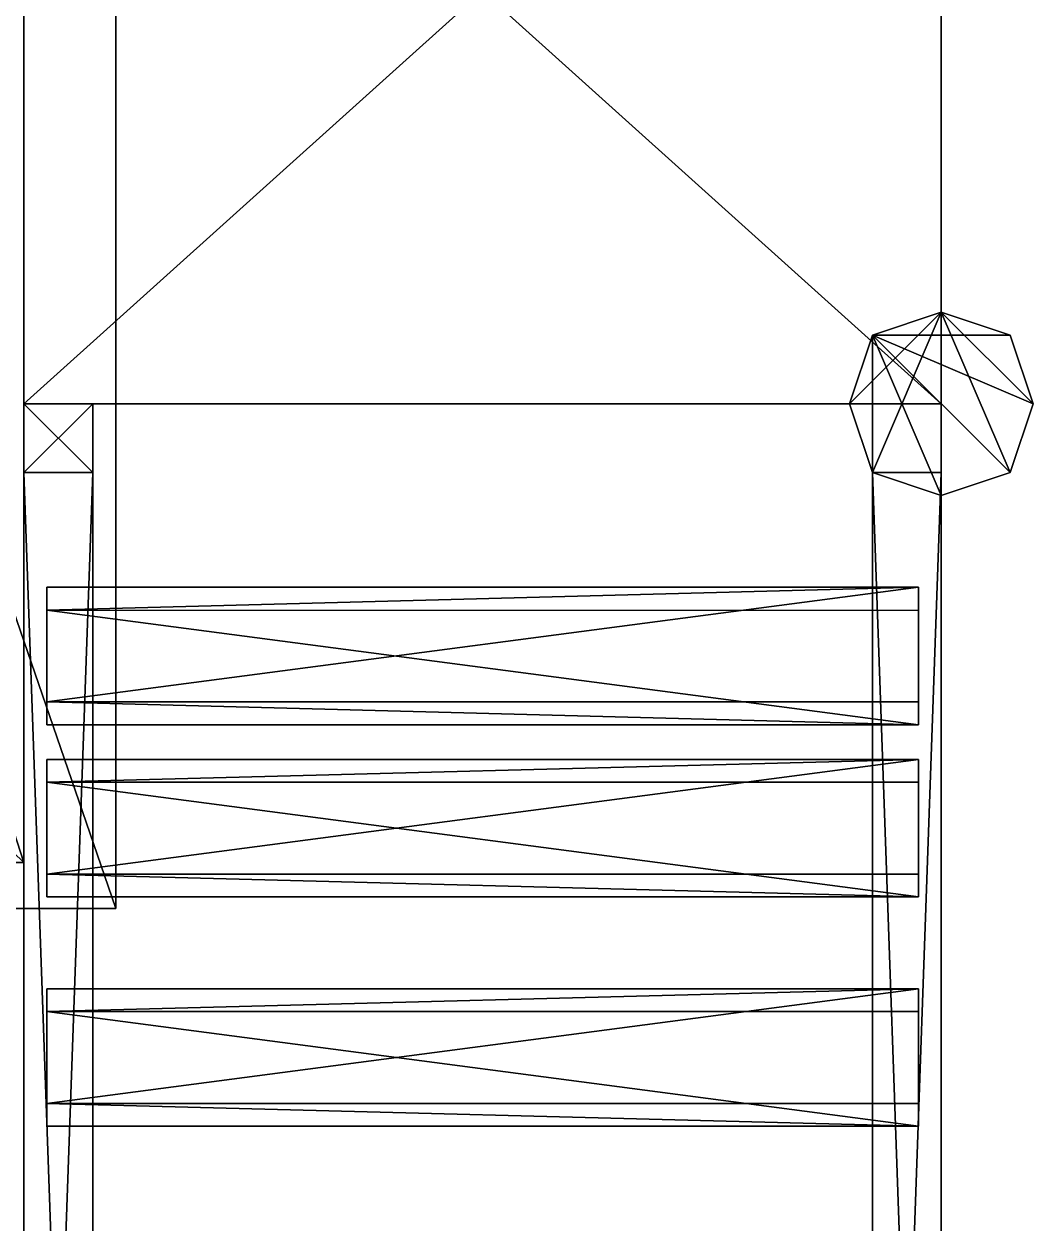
# Model space of a CAD drawing. Extents: x -137 to 215, y -152 to 256.
# Drawn here: x 126.9 to 214.9, y -47.5 to 57.1 of the extents above; entities that cross this region are included whole.
import ezdxf

# ---------------------------------------------------------------- set-up
doc = ezdxf.new("R2010")
doc.units = 0

msp = doc.modelspace()

# ---------------------------------------------------------------- meshes
at = {"layer": 'OBJECT005', "color": 50}
mesh = msp.add_polyface(dxfattribs=at)
corners = [(46.94104, -16.048004, 220), (-49.06012, -16.048004, 220), (-49.06012, 231.953125, 220), (46.942017, 231.953125, 220), (126.941986, 231.953125, 192), (-129.059204, 231.953125, 192), (-129.059204, -16.048004, 192), (126.94104, -16.048004, 192)]
mesh.append_faces([[corners[k] for k in face] for face in [(1, 3, 0), (5, 7, 4), (4, 2, 5), (6, 0, 7), (5, 1, 6), (3, 7, 0)]], dxfattribs={"vtx0": -1})
mesh.append_faces([[corners[k] for k in face] for face in [(1, 2, 3), (5, 6, 7), (4, 3, 2), (6, 1, 0), (5, 2, 1), (3, 4, 7)]], dxfattribs={"vtx2": -1})
at = {"layer": 'OBJECT006', "color": 50}
mesh = msp.add_polyface(dxfattribs=at)
corners = [(46.939911, -20.048004, 224), (46.938904, 235.953125, 224), (134.940002, 235.953125, 193), (134.940002, -20.046997, 193), (46.938904, 235.953125, 220), (46.939911, -20.048004, 220), (134.940002, -20.046997, 189), (134.940002, 235.953125, 189)]
mesh.append_faces([[corners[k] for k in face] for face in [(1, 3, 0), (5, 7, 4), (4, 0, 5), (6, 2, 7), (7, 1, 4), (5, 3, 6)]], dxfattribs={"vtx0": -1})
mesh.append_faces([[corners[k] for k in face] for face in [(1, 2, 3), (5, 6, 7), (4, 1, 0), (6, 3, 2), (7, 2, 1), (5, 0, 3)]], dxfattribs={"vtx2": -1})
at = {"layer": 'OBJECT023', "color": 50}
mesh = msp.add_polyface(dxfattribs=at)
corners = [(128.938354, -39.046356, -94), (128.939392, -29.0495, -88), (204.940002, -29.049042, -88), (204.940002, -39.047302, -94), (128.939697, -27.051117, -91), (128.938721, -37.047638, -97), (204.940002, -37.047668, -97), (204.940002, -27.049652, -91)]
mesh.append_faces([[corners[k] for k in face] for face in [(1, 3, 0), (5, 7, 4), (4, 0, 5), (2, 6, 3), (7, 1, 4), (5, 3, 6)]], dxfattribs={"vtx0": -1})
mesh.append_faces([[corners[k] for k in face] for face in [(1, 2, 3), (5, 6, 7), (4, 1, 0), (2, 7, 6), (7, 2, 1), (5, 0, 3)]], dxfattribs={"vtx2": -1})
at = {"layer": 'OBJECT024', "color": 50}
mesh = msp.add_polyface(dxfattribs=at)
corners = [(128.93927, -19.046753, -82), (128.940308, -9.046814, -76), (204.940002, -9.046814, -76), (204.940002, -19.046021, -82), (128.941284, -7.047455, -79), (128.940247, -17.047699, -85), (204.940002, -17.046967, -85), (204.940002, -7.047455, -79)]
mesh.append_faces([[corners[k] for k in face] for face in [(1, 3, 0), (5, 7, 4), (4, 0, 5), (6, 2, 7), (7, 1, 4), (5, 3, 6)]], dxfattribs={"vtx0": -1})
mesh.append_faces([[corners[k] for k in face] for face in [(1, 2, 3), (5, 6, 7), (4, 1, 0), (6, 3, 2), (7, 2, 1), (5, 0, 3)]], dxfattribs={"vtx2": -1})
at = {"layer": 'OBJECT025', "color": 50}
mesh = msp.add_polyface(dxfattribs=at)
corners = [(128.9375, -4.047485, -73), (128.9375, 5.946899, -67), (204.94104, 5.946472, -67), (204.94104, -4.049164, -73), (128.9375, 7.952667, -70), (128.9375, -2.047058, -76), (204.940002, -2.046814, -76), (204.940002, 7.953217, -70)]
mesh.append_faces([[corners[k] for k in face] for face in [(1, 3, 0), (5, 7, 4), (4, 0, 5), (2, 6, 3), (7, 1, 4), (5, 3, 6)]], dxfattribs={"vtx0": -1})
mesh.append_faces([[corners[k] for k in face] for face in [(1, 2, 3), (5, 6, 7), (4, 1, 0), (2, 7, 6), (7, 2, 1), (5, 0, 3)]], dxfattribs={"vtx2": -1})
at = {"layer": 'OBJECT026', "color": 50}
mesh = msp.add_polyface(dxfattribs=at)
corners = [(126.941406, -152.046997, -166), (126.941406, 17.953125, -64), (132.938965, 17.953125, -64), (132.938965, -152.046997, -166), (126.941406, 17.953125, -68), (126.941406, -152.046997, -170), (132.938965, -152.046997, -170), (132.938965, 17.953125, -68)]
mesh.append_faces([[corners[k] for k in face] for face in [(1, 3, 0), (5, 7, 4), (4, 0, 5), (6, 2, 7), (7, 1, 4), (3, 5, 0)]], dxfattribs={"vtx0": -1})
mesh.append_faces([[corners[k] for k in face] for face in [(1, 2, 3), (5, 6, 7), (4, 1, 0), (6, 3, 2), (7, 2, 1), (3, 6, 5)]], dxfattribs={"vtx2": -1})
at = {"layer": 'OBJECT027', "color": 50}
mesh = msp.add_polyface(dxfattribs=at)
corners = [(126.939972, 17.953003, -64), (126.940979, 23.953125, -64), (132.940002, 23.953125, -64), (132.940002, 17.953003, -64), (126.940979, 23.953125, -68), (126.939972, 17.953003, -68), (132.940002, 17.953003, -68), (132.940002, 23.953125, -68)]
mesh.append_faces([[corners[k] for k in face] for face in [(1, 3, 0), (5, 7, 4), (4, 0, 5), (6, 2, 7), (7, 1, 4), (5, 3, 6)]], dxfattribs={"vtx0": -1})
mesh.append_faces([[corners[k] for k in face] for face in [(1, 2, 3), (5, 6, 7), (4, 1, 0), (6, 3, 2), (7, 2, 1), (5, 0, 3)]], dxfattribs={"vtx2": -1})
at = {"layer": 'OBJECT028', "color": 50}
mesh = msp.add_polyface(dxfattribs=at)
corners = [(200.9375, -152.048004, -166), (200.9375, 17.953125, -64), (206.938965, 17.953125, -64), (206.938965, -152.046997, -166), (200.9375, 17.953125, -68), (200.9375, -152.048004, -170), (206.938965, -152.046997, -170), (206.938965, 17.953125, -68)]
mesh.append_faces([[corners[k] for k in face] for face in [(1, 3, 0), (5, 7, 4), (4, 0, 5), (6, 2, 7), (1, 7, 2), (5, 3, 6)]], dxfattribs={"vtx0": -1})
mesh.append_faces([[corners[k] for k in face] for face in [(1, 2, 3), (5, 6, 7), (4, 1, 0), (6, 3, 2), (1, 4, 7), (5, 0, 3)]], dxfattribs={"vtx2": -1})
at = {"layer": 'OBJECT029', "color": 50}
mesh = msp.add_polyface(dxfattribs=at)
corners = [(126.941406, 23.953003, -64), (126.941406, 95.953125, -64), (206.940002, 95.953125, -64), (206.938965, 23.951996, -64), (126.941406, 95.953125, -68), (126.941406, 23.953003, -68), (206.938965, 23.951996, -68), (206.940002, 95.953125, -68)]
mesh.append_faces([[corners[k] for k in face] for face in [(1, 3, 0), (5, 7, 4), (4, 0, 5), (6, 2, 7), (7, 1, 4), (5, 3, 6)]], dxfattribs={"vtx0": -1})
mesh.append_faces([[corners[k] for k in face] for face in [(1, 2, 3), (5, 6, 7), (4, 1, 0), (6, 3, 2), (7, 2, 1), (5, 0, 3)]], dxfattribs={"vtx2": -1})
at = {"layer": 'OBJECT030', "color": 50}
mesh = msp.add_polyface(dxfattribs=at)
corners = [(198.939575, 23.954254, -32), (200.940308, 29.952484, -32), (206.94043, 31.952515, -32), (212.940369, 29.951874, -32), (214.940186, 23.952484, -32), (212.940002, 17.953003, -32), (206.940063, 15.953003, -32), (200.940125, 17.952637, -32), (212.940369, 29.951874, -224), (206.94043, 31.952515, -224), (200.940308, 29.952484, -224), (198.939575, 23.954254, -224), (200.940125, 17.952637, -224), (206.940063, 15.953003, -224), (212.940002, 17.953003, -224), (214.940186, 23.952484, -224)]
mesh.append_faces([[corners[k] for k in face] for face in [(1, 7, 0), (9, 15, 8), (10, 0, 11), (9, 1, 10), (8, 2, 9), (15, 3, 8), (14, 4, 15), (13, 5, 14), (12, 6, 13), (11, 7, 12)]], dxfattribs={"vtx0": -1})
mesh.append_faces([[corners[k] for k in face] for face in [(1, 3, 4), (1, 4, 5), (1, 5, 6), (1, 6, 7), (9, 11, 12), (9, 12, 13), (9, 13, 14), (9, 14, 15)]], dxfattribs={"vtx0": -1, "vtx2": -1})
mesh.append_faces([[corners[k] for k in face] for face in [(1, 2, 3), (9, 10, 11), (10, 1, 0), (9, 2, 1), (8, 3, 2), (15, 4, 3), (14, 5, 4), (13, 6, 5), (12, 7, 6), (11, 0, 7)]], dxfattribs={"vtx2": -1})

doc.saveas('drawing.dxf')
